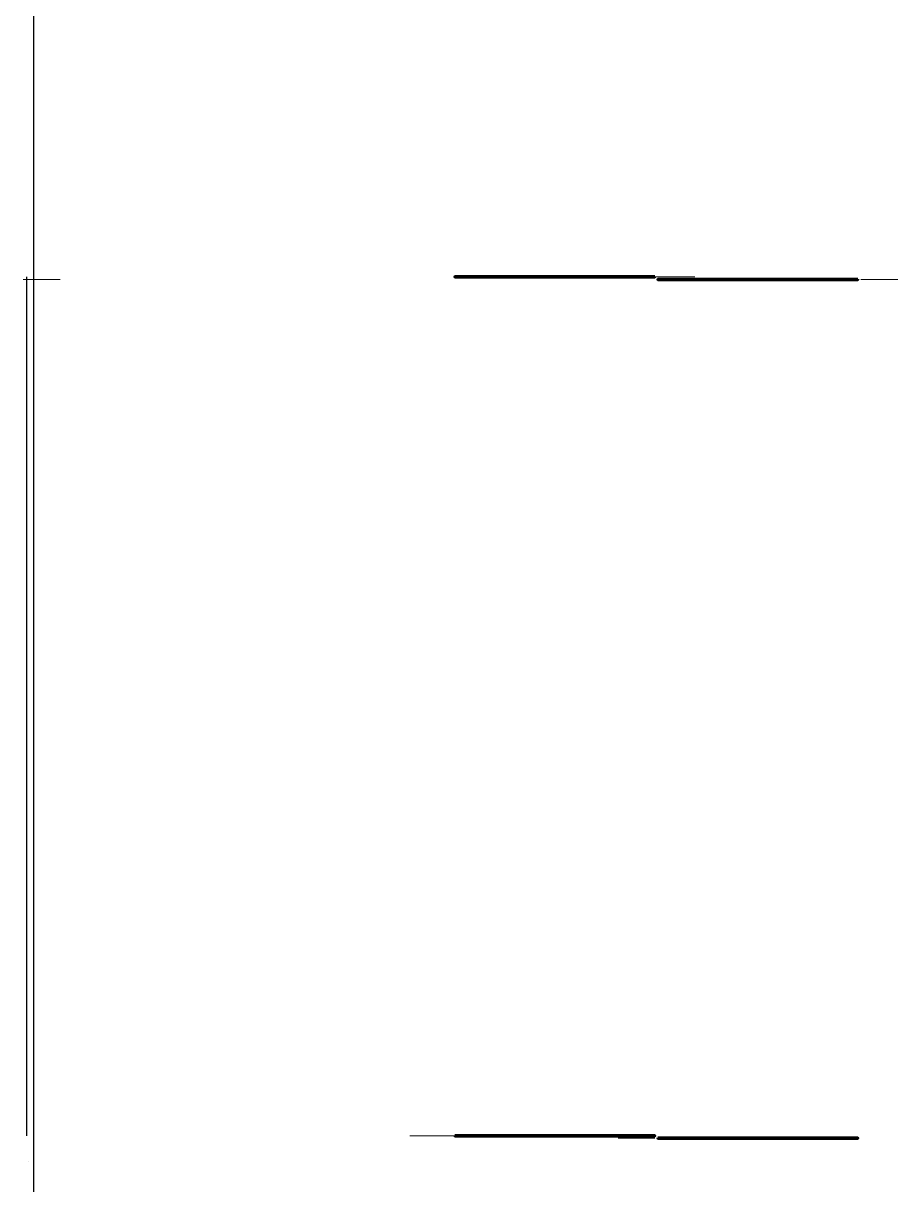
# Model space of a CAD drawing. Header units: millimetres. Extents: x 26311 to 27454, y 24309 to 25519.
# Drawn here: x 26878.6 to 27109.4, y 24607.3 to 24913.9 of the extents above; entities that cross this region are included whole.
import ezdxf

# ---------------------------------------------------------------- set-up
doc = ezdxf.new("R2010")
doc.units = ezdxf.units.MM
doc.layers.add('17', color=250, linetype='Continuous')

msp = doc.modelspace()

# ---------------------------------------------------------------- linework, layer by layer
for p, q in [((26881.33, 24308.88, -16734.04), (26881.33, 25518.88, -16734.04)), ((26879.56, 24620.28, -16034.09), (26879.56, 24846.95, -16034.09)), ((26879.94, 24613.38, -16033.96), (26879.94, 24613.38, -17018.29))]:
    msp.add_line(p, q)
at = {"layer": '17', "lineweight": 70, "extrusion": (1.22465e-16, 1, 6.12323e-17)}
for points, elevation in [([(-27045.24, -16706.88), (-26992.5, -16706.88), (-26992.5, -16618.13), (-27045.24, -16618.13), (-27045.24, -16706.88)], 24846.95), ([(-27098.83, -15684.41), (-27046.09, -15684.41), (-27046.09, -15595.66), (-27098.83, -15595.66), (-27098.83, -15684.41)], 24846.28)]:
    msp.add_lwpolyline(points, close=True, dxfattribs=dict(at, elevation=elevation))
at = {"layer": '17', "lineweight": 70, "extrusion": (0, -1, 6.12323e-17)}
for points, elevation in [([(26992.5, -16706.88), (27045.24, -16706.88), (27045.24, -16618.13), (26992.5, -16618.13), (26992.5, -16706.88)], -24620.28), ([(27046.09, -15684.41), (27098.83, -15684.41), (27098.83, -15595.66), (27046.09, -15595.66), (27046.09, -15684.41)], -24619.61)]:
    msp.add_lwpolyline(points, close=True, dxfattribs=dict(at, elevation=elevation))
at = {"layer": '17', "lineweight": 18, "extrusion": (1.22465e-16, 1, 6.12323e-17)}
for centre in [(26997.42, 24846.95, -16662.17), (27051.01, 24846.28, -15639.7)]:
    msp.add_ellipse(centre, major_axis=(0, 0, 3.05), ratio=1, dxfattribs=at)
at = {"layer": '17', "lineweight": 18, "extrusion": (0, -1, 6.12323e-17)}
for centre in [(27040.33, 24620.28, -16662.17), (27093.91, 24619.61, -15639.7)]:
    msp.add_ellipse(centre, major_axis=(0, 0, 3.05), ratio=1, dxfattribs=at)
at = {"layer": '17', "lineweight": 18}
for points in [[(26888.3, 24846.28, -15636.42), (26888.3, 24846.28, -15636.42), (26883.43, 24846.28, -15637.29), (26883.43, 24846.28, -15637.29), (26883.43, 24846.28, -15637.29), (26883.43, 24846.28, -15637.29), (26878.57, 24846.28, -15638.16), (26878.57, 24846.28, -15638.16), (26878.57, 24846.28, -15638.16), (26878.57, 24846.28, -15638.16), (26878.57, 24846.28, -15636.42), (26878.57, 24846.28, -15636.42), (26878.57, 24846.28, -15636.42), (26878.57, 24846.28, -15636.42), (26878.57, 24846.28, -15634.69), (26878.57, 24846.28, -15634.69), (26878.57, 24846.28, -15634.69), (26878.57, 24846.28, -15634.69), (26883.43, 24846.28, -15635.55), (26883.43, 24846.28, -15635.55), (26883.43, 24846.28, -15635.55), (26883.43, 24846.28, -15635.55), (26888.3, 24846.28, -15636.42), (26888.3, 24846.28, -15636.42)], [(26888.3, 24846.28, -15573.61), (26888.3, 24846.28, -15573.61), (26883.43, 24846.28, -15574.48), (26883.43, 24846.28, -15574.48), (26883.43, 24846.28, -15574.48), (26883.43, 24846.28, -15574.48), (26878.57, 24846.28, -15575.35), (26878.57, 24846.28, -15575.35), (26878.57, 24846.28, -15575.35), (26878.57, 24846.28, -15575.35), (26878.57, 24846.28, -15573.61), (26878.57, 24846.28, -15573.61), (26878.57, 24846.28, -15573.61), (26878.57, 24846.28, -15573.61), (26878.57, 24846.28, -15571.87), (26878.57, 24846.28, -15571.87), (26878.57, 24846.28, -15571.87), (26878.57, 24846.28, -15571.87), (26883.43, 24846.28, -15572.74), (26883.43, 24846.28, -15572.74), (26883.43, 24846.28, -15572.74), (26883.43, 24846.28, -15572.74), (26888.3, 24846.28, -15573.61), (26888.3, 24846.28, -15573.61)], [(27034.51, 24846.95, -16631.13), (27034.51, 24846.95, -16631.13), (27039.38, 24846.95, -16632), (27039.38, 24846.95, -16632), (27039.38, 24846.95, -16632), (27039.38, 24846.95, -16632), (27044.24, 24846.95, -16632.87), (27044.24, 24846.95, -16632.87), (27044.24, 24846.95, -16632.87), (27044.24, 24846.95, -16632.87), (27044.24, 24846.95, -16631.13), (27044.24, 24846.95, -16631.13), (27044.24, 24846.95, -16631.13), (27044.24, 24846.95, -16631.13), (27044.24, 24846.95, -16629.4), (27044.24, 24846.95, -16629.4), (27044.24, 24846.95, -16629.4), (27044.24, 24846.95, -16629.4), (27039.38, 24846.95, -16630.26), (27039.38, 24846.95, -16630.26), (27039.38, 24846.95, -16630.26), (27039.38, 24846.95, -16630.26), (27034.51, 24846.95, -16631.13), (27034.51, 24846.95, -16631.13)], [(27035.9, 24846.95, -16693.91), (27035.9, 24846.95, -16693.91), (27040.76, 24846.95, -16694.78), (27040.76, 24846.95, -16694.78), (27040.76, 24846.95, -16694.78), (27040.76, 24846.95, -16694.78), (27045.63, 24846.95, -16695.65), (27045.63, 24846.95, -16695.65), (27045.63, 24846.95, -16695.65), (27045.63, 24846.95, -16695.65), (27045.63, 24846.95, -16693.91), (27045.63, 24846.95, -16693.91), (27045.63, 24846.95, -16693.91), (27045.63, 24846.95, -16693.91), (27045.63, 24846.95, -16692.17), (27045.63, 24846.95, -16692.17), (27045.63, 24846.95, -16692.17), (27045.63, 24846.95, -16692.17), (27040.76, 24846.95, -16693.04), (27040.76, 24846.95, -16693.04), (27040.76, 24846.95, -16693.04), (27040.76, 24846.95, -16693.04), (27035.9, 24846.95, -16693.91), (27035.9, 24846.95, -16693.91)], [(27054.4, 24846.95, -16631.13), (27054.4, 24846.95, -16631.13), (27049.53, 24846.95, -16632), (27049.53, 24846.95, -16632), (27049.53, 24846.95, -16632), (27049.53, 24846.95, -16632), (27044.67, 24846.95, -16632.87), (27044.67, 24846.95, -16632.87), (27044.67, 24846.95, -16632.87), (27044.67, 24846.95, -16632.87), (27044.67, 24846.95, -16631.13), (27044.67, 24846.95, -16631.13), (27044.67, 24846.95, -16631.13), (27044.67, 24846.95, -16631.13), (27044.67, 24846.95, -16629.4), (27044.67, 24846.95, -16629.4), (27044.67, 24846.95, -16629.4), (27044.67, 24846.95, -16629.4), (27049.53, 24846.95, -16630.26), (27049.53, 24846.95, -16630.26), (27049.53, 24846.95, -16630.26), (27049.53, 24846.95, -16630.26), (27054.4, 24846.95, -16631.13), (27054.4, 24846.95, -16631.13)], [(27055.78, 24846.95, -16693.91), (27055.78, 24846.95, -16693.91), (27050.92, 24846.95, -16694.78), (27050.92, 24846.95, -16694.78), (27050.92, 24846.95, -16694.78), (27050.92, 24846.95, -16694.78), (27046.06, 24846.95, -16695.65), (27046.06, 24846.95, -16695.65), (27046.06, 24846.95, -16695.65), (27046.06, 24846.95, -16695.65), (27046.06, 24846.95, -16693.91), (27046.06, 24846.95, -16693.91), (27046.06, 24846.95, -16693.91), (27046.06, 24846.95, -16693.91), (27046.06, 24846.95, -16692.17), (27046.06, 24846.95, -16692.17), (27046.06, 24846.95, -16692.17), (27046.06, 24846.95, -16692.17), (27050.92, 24846.95, -16693.04), (27050.92, 24846.95, -16693.04), (27050.92, 24846.95, -16693.04), (27050.92, 24846.95, -16693.04), (27055.78, 24846.95, -16693.91), (27055.78, 24846.95, -16693.91)], [(27089.48, 24846.28, -15671.44), (27089.48, 24846.28, -15671.44), (27094.35, 24846.28, -15672.31), (27094.35, 24846.28, -15672.31), (27094.35, 24846.28, -15672.31), (27094.35, 24846.28, -15672.31), (27099.21, 24846.28, -15673.17), (27099.21, 24846.28, -15673.17), (27099.21, 24846.28, -15673.17), (27099.21, 24846.28, -15673.17), (27099.21, 24846.28, -15671.44), (27099.21, 24846.28, -15671.44), (27099.21, 24846.28, -15671.44), (27099.21, 24846.28, -15671.44), (27099.21, 24846.28, -15669.7), (27099.21, 24846.28, -15669.7), (27099.21, 24846.28, -15669.7), (27099.21, 24846.28, -15669.7), (27094.35, 24846.28, -15670.57), (27094.35, 24846.28, -15670.57), (27094.35, 24846.28, -15670.57), (27094.35, 24846.28, -15670.57), (27089.48, 24846.28, -15671.44), (27089.48, 24846.28, -15671.44)], [(27089.48, 24846.28, -15608.63), (27089.48, 24846.28, -15608.63), (27094.35, 24846.28, -15609.49), (27094.35, 24846.28, -15609.49), (27094.35, 24846.28, -15609.49), (27094.35, 24846.28, -15609.49), (27099.21, 24846.28, -15610.36), (27099.21, 24846.28, -15610.36), (27099.21, 24846.28, -15610.36), (27099.21, 24846.28, -15610.36), (27099.21, 24846.28, -15608.63), (27099.21, 24846.28, -15608.63), (27099.21, 24846.28, -15608.63), (27099.21, 24846.28, -15608.63), (27099.21, 24846.28, -15606.89), (27099.21, 24846.28, -15606.89), (27099.21, 24846.28, -15606.89), (27099.21, 24846.28, -15606.89), (27094.35, 24846.28, -15607.76), (27094.35, 24846.28, -15607.76), (27094.35, 24846.28, -15607.76), (27094.35, 24846.28, -15607.76), (27089.48, 24846.28, -15608.63), (27089.48, 24846.28, -15608.63)], [(27109.37, 24846.28, -15671.44), (27109.37, 24846.28, -15671.44), (27104.51, 24846.28, -15672.31), (27104.51, 24846.28, -15672.31), (27104.51, 24846.28, -15672.31), (27104.51, 24846.28, -15672.31), (27099.64, 24846.28, -15673.17), (27099.64, 24846.28, -15673.17), (27099.64, 24846.28, -15673.17), (27099.64, 24846.28, -15673.17), (27099.64, 24846.28, -15671.44), (27099.64, 24846.28, -15671.44), (27099.64, 24846.28, -15671.44), (27099.64, 24846.28, -15671.44), (27099.64, 24846.28, -15669.7), (27099.64, 24846.28, -15669.7), (27099.64, 24846.28, -15669.7), (27099.64, 24846.28, -15669.7), (27104.51, 24846.28, -15670.57), (27104.51, 24846.28, -15670.57), (27104.51, 24846.28, -15670.57), (27104.51, 24846.28, -15670.57), (27109.37, 24846.28, -15671.44), (27109.37, 24846.28, -15671.44)], [(27109.37, 24846.28, -15608.63), (27109.37, 24846.28, -15608.63), (27104.51, 24846.28, -15609.49), (27104.51, 24846.28, -15609.49), (27104.51, 24846.28, -15609.49), (27104.51, 24846.28, -15609.49), (27099.64, 24846.28, -15610.36), (27099.64, 24846.28, -15610.36), (27099.64, 24846.28, -15610.36), (27099.64, 24846.28, -15610.36), (27099.64, 24846.28, -15608.63), (27099.64, 24846.28, -15608.63), (27099.64, 24846.28, -15608.63), (27099.64, 24846.28, -15608.63), (27099.64, 24846.28, -15606.89), (27099.64, 24846.28, -15606.89), (27099.64, 24846.28, -15606.89), (27099.64, 24846.28, -15606.89), (27104.51, 24846.28, -15607.76), (27104.51, 24846.28, -15607.76), (27104.51, 24846.28, -15607.76), (27104.51, 24846.28, -15607.76), (27109.37, 24846.28, -15608.63), (27109.37, 24846.28, -15608.63)], [(26980.58, 24620.28, -16631.13), (26980.58, 24620.28, -16631.13), (26985.44, 24620.28, -16632), (26985.44, 24620.28, -16632), (26985.44, 24620.28, -16632), (26985.44, 24620.28, -16632), (26990.31, 24620.28, -16632.87), (26990.31, 24620.28, -16632.87), (26990.31, 24620.28, -16632.87), (26990.31, 24620.28, -16632.87), (26990.31, 24620.28, -16631.13), (26990.31, 24620.28, -16631.13), (26990.31, 24620.28, -16631.13), (26990.31, 24620.28, -16631.13), (26990.31, 24620.28, -16629.4), (26990.31, 24620.28, -16629.4), (26990.31, 24620.28, -16629.4), (26990.31, 24620.28, -16629.4), (26985.44, 24620.28, -16630.26), (26985.44, 24620.28, -16630.26), (26985.44, 24620.28, -16630.26), (26985.44, 24620.28, -16630.26), (26980.58, 24620.28, -16631.13), (26980.58, 24620.28, -16631.13)], [(26981.96, 24620.28, -16693.91), (26981.96, 24620.28, -16693.91), (26986.83, 24620.28, -16694.78), (26986.83, 24620.28, -16694.78), (26986.83, 24620.28, -16694.78), (26986.83, 24620.28, -16694.78), (26991.69, 24620.28, -16695.65), (26991.69, 24620.28, -16695.65), (26991.69, 24620.28, -16695.65), (26991.69, 24620.28, -16695.65), (26991.69, 24620.28, -16693.91), (26991.69, 24620.28, -16693.91), (26991.69, 24620.28, -16693.91), (26991.69, 24620.28, -16693.91), (26991.69, 24620.28, -16692.17), (26991.69, 24620.28, -16692.17), (26991.69, 24620.28, -16692.17), (26991.69, 24620.28, -16692.17), (26986.83, 24620.28, -16693.04), (26986.83, 24620.28, -16693.04), (26986.83, 24620.28, -16693.04), (26986.83, 24620.28, -16693.04), (26981.96, 24620.28, -16693.91), (26981.96, 24620.28, -16693.91)], [(27000.47, 24620.28, -16631.13), (27000.47, 24620.28, -16631.13), (26995.6, 24620.28, -16632), (26995.6, 24620.28, -16632), (26995.6, 24620.28, -16632), (26995.6, 24620.28, -16632), (26990.74, 24620.28, -16632.87), (26990.74, 24620.28, -16632.87), (26990.74, 24620.28, -16632.87), (26990.74, 24620.28, -16632.87), (26990.74, 24620.28, -16631.13), (26990.74, 24620.28, -16631.13), (26990.74, 24620.28, -16631.13), (26990.74, 24620.28, -16631.13), (26990.74, 24620.28, -16629.4), (26990.74, 24620.28, -16629.4), (26990.74, 24620.28, -16629.4), (26990.74, 24620.28, -16629.4), (26995.6, 24620.28, -16630.26), (26995.6, 24620.28, -16630.26), (26995.6, 24620.28, -16630.26), (26995.6, 24620.28, -16630.26), (27000.47, 24620.28, -16631.13), (27000.47, 24620.28, -16631.13)], [(27001.85, 24620.28, -16693.91), (27001.85, 24620.28, -16693.91), (26996.99, 24620.28, -16694.78), (26996.99, 24620.28, -16694.78), (26996.99, 24620.28, -16694.78), (26996.99, 24620.28, -16694.78), (26992.12, 24620.28, -16695.65), (26992.12, 24620.28, -16695.65), (26992.12, 24620.28, -16695.65), (26992.12, 24620.28, -16695.65), (26992.12, 24620.28, -16693.91), (26992.12, 24620.28, -16693.91), (26992.12, 24620.28, -16693.91), (26992.12, 24620.28, -16693.91), (26992.12, 24620.28, -16692.17), (26992.12, 24620.28, -16692.17), (26992.12, 24620.28, -16692.17), (26992.12, 24620.28, -16692.17), (26996.99, 24620.28, -16693.04), (26996.99, 24620.28, -16693.04), (26996.99, 24620.28, -16693.04), (26996.99, 24620.28, -16693.04), (27001.85, 24620.28, -16693.91), (27001.85, 24620.28, -16693.91)], [(27035.55, 24619.61, -15671.44), (27035.55, 24619.61, -15671.44), (27040.41, 24619.61, -15672.31), (27040.41, 24619.61, -15672.31), (27040.41, 24619.61, -15672.31), (27040.41, 24619.61, -15672.31), (27045.28, 24619.61, -15673.17), (27045.28, 24619.61, -15673.17), (27045.28, 24619.61, -15673.17), (27045.28, 24619.61, -15673.17), (27045.28, 24619.61, -15671.44), (27045.28, 24619.61, -15671.44), (27045.28, 24619.61, -15671.44), (27045.28, 24619.61, -15671.44), (27045.28, 24619.61, -15669.7), (27045.28, 24619.61, -15669.7), (27045.28, 24619.61, -15669.7), (27045.28, 24619.61, -15669.7), (27040.41, 24619.61, -15670.57), (27040.41, 24619.61, -15670.57), (27040.41, 24619.61, -15670.57), (27040.41, 24619.61, -15670.57), (27035.55, 24619.61, -15671.44), (27035.55, 24619.61, -15671.44)], [(27035.55, 24619.61, -15608.63), (27035.55, 24619.61, -15608.63), (27040.41, 24619.61, -15609.49), (27040.41, 24619.61, -15609.49), (27040.41, 24619.61, -15609.49), (27040.41, 24619.61, -15609.49), (27045.28, 24619.61, -15610.36), (27045.28, 24619.61, -15610.36), (27045.28, 24619.61, -15610.36), (27045.28, 24619.61, -15610.36), (27045.28, 24619.61, -15608.63), (27045.28, 24619.61, -15608.63), (27045.28, 24619.61, -15608.63), (27045.28, 24619.61, -15608.63), (27045.28, 24619.61, -15606.89), (27045.28, 24619.61, -15606.89), (27045.28, 24619.61, -15606.89), (27045.28, 24619.61, -15606.89), (27040.41, 24619.61, -15607.76), (27040.41, 24619.61, -15607.76), (27040.41, 24619.61, -15607.76), (27040.41, 24619.61, -15607.76), (27035.55, 24619.61, -15608.63), (27035.55, 24619.61, -15608.63)], [(27055.44, 24619.61, -15671.44), (27055.44, 24619.61, -15671.44), (27050.57, 24619.61, -15672.31), (27050.57, 24619.61, -15672.31), (27050.57, 24619.61, -15672.31), (27050.57, 24619.61, -15672.31), (27045.71, 24619.61, -15673.17), (27045.71, 24619.61, -15673.17), (27045.71, 24619.61, -15673.17), (27045.71, 24619.61, -15673.17), (27045.71, 24619.61, -15671.44), (27045.71, 24619.61, -15671.44), (27045.71, 24619.61, -15671.44), (27045.71, 24619.61, -15671.44), (27045.71, 24619.61, -15669.7), (27045.71, 24619.61, -15669.7), (27045.71, 24619.61, -15669.7), (27045.71, 24619.61, -15669.7), (27050.57, 24619.61, -15670.57), (27050.57, 24619.61, -15670.57), (27050.57, 24619.61, -15670.57), (27050.57, 24619.61, -15670.57), (27055.44, 24619.61, -15671.44), (27055.44, 24619.61, -15671.44)], [(27055.44, 24619.61, -15608.63), (27055.44, 24619.61, -15608.63), (27050.57, 24619.61, -15609.49), (27050.57, 24619.61, -15609.49), (27050.57, 24619.61, -15609.49), (27050.57, 24619.61, -15609.49), (27045.71, 24619.61, -15610.36), (27045.71, 24619.61, -15610.36), (27045.71, 24619.61, -15610.36), (27045.71, 24619.61, -15610.36), (27045.71, 24619.61, -15608.63), (27045.71, 24619.61, -15608.63), (27045.71, 24619.61, -15608.63), (27045.71, 24619.61, -15608.63), (27045.71, 24619.61, -15606.89), (27045.71, 24619.61, -15606.89), (27045.71, 24619.61, -15606.89), (27045.71, 24619.61, -15606.89), (27050.57, 24619.61, -15607.76), (27050.57, 24619.61, -15607.76), (27050.57, 24619.61, -15607.76), (27050.57, 24619.61, -15607.76), (27055.44, 24619.61, -15608.63), (27055.44, 24619.61, -15608.63)]]:
    msp.add_open_spline(points, degree=3, knots=[0, 0, 0, 0, 0.2857143, 0.2857143, 0.2857143, 0.2857143, 0.4285714, 0.4285714, 0.4285714, 0.4285714, 0.5714286, 0.5714286, 0.5714286, 0.5714286, 0.7142857, 0.7142857, 0.7142857, 0.7142857, 0.8571428, 0.8571429, 0.8571429, 0.8571429, 1, 1, 1, 1], dxfattribs=at)
at = {"layer": '17'}
for points, knots in [([(26992.51, 24846.95, -16667.29), (26992.51, 24846.95, -16667.29), (26992.51, 24846.95, -16667.29), (26992.51, 24846.95, -16618.13), (26992.51, 24846.95, -16618.13)], [0.3, 0.3, 0.3, 0.3, 0.3, 0.4, 0.4, 0.4, 0.4]), ([(27045.24, 24846.95, -16618.13), (27045.24, 24846.95, -16618.13), (27045.24, 24846.95, -16618.13), (27045.24, 24846.95, -16667.29), (27045.24, 24846.95, -16667.29)], [0.1, 0.1, 0.1, 0.1, 0.1, 0.2, 0.2, 0.2, 0.2]), ([(27046.1, 24846.28, -15644.82), (27046.1, 24846.28, -15644.82), (27046.1, 24846.28, -15644.82), (27046.1, 24846.28, -15595.66), (27046.1, 24846.28, -15595.66)], [0.3, 0.3, 0.3, 0.3, 0.3, 0.4, 0.4, 0.4, 0.4]), ([(27098.83, 24846.28, -15595.66), (27098.83, 24846.28, -15595.66), (27098.83, 24846.28, -15595.66), (27098.83, 24846.28, -15644.82), (27098.83, 24846.28, -15644.82)], [0.1, 0.1, 0.1, 0.1, 0.1, 0.2, 0.2, 0.2, 0.2]), ([(26992.5, 24620.28, -16618.13), (26992.5, 24620.28, -16618.13), (26992.5, 24620.28, -16618.13), (26992.5, 24620.28, -16667.29), (26992.5, 24620.28, -16667.29)], [0.1, 0.1, 0.1, 0.1, 0.1, 0.2, 0.2, 0.2, 0.2]), ([(27045.24, 24620.28, -16667.29), (27045.24, 24620.28, -16667.29), (27045.24, 24620.28, -16667.29), (27045.24, 24620.28, -16618.13), (27045.24, 24620.28, -16618.13)], [0.3, 0.3, 0.3, 0.3, 0.3, 0.4, 0.4, 0.4, 0.4]), ([(27046.09, 24619.61, -15595.66), (27046.09, 24619.61, -15595.66), (27046.09, 24619.61, -15595.66), (27046.09, 24619.61, -15644.82), (27046.09, 24619.61, -15644.82)], [0.1, 0.1, 0.1, 0.1, 0.1, 0.2, 0.2, 0.2, 0.2]), ([(27098.82, 24619.61, -15644.82), (27098.82, 24619.61, -15644.82), (27098.82, 24619.61, -15644.82), (27098.82, 24619.61, -15595.66), (27098.82, 24619.61, -15595.66)], [0.3, 0.3, 0.3, 0.3, 0.3, 0.4, 0.4, 0.4, 0.4])]:
    msp.add_open_spline(points, degree=3, knots=knots, dxfattribs=at)
at = {"layer": '17', "lineweight": 9}
for points, knots in [([(26992.51, 24846.95, -16667.29), (26992.51, 24846.95, -16667.29), (26992.51, 24846.95, -16667.29), (26992.51, 24846.95, -16618.13), (26992.51, 24846.95, -16618.13)], [0.3, 0.3, 0.3, 0.3, 0.3, 0.4, 0.4, 0.4, 0.4]), ([(27045.24, 24846.95, -16618.13), (27045.24, 24846.95, -16618.13), (27045.24, 24846.95, -16618.13), (27045.24, 24846.95, -16667.29), (27045.24, 24846.95, -16667.29)], [0.1, 0.1, 0.1, 0.1, 0.1, 0.2, 0.2, 0.2, 0.2]), ([(27046.1, 24846.28, -15644.82), (27046.1, 24846.28, -15644.82), (27046.1, 24846.28, -15644.82), (27046.1, 24846.28, -15595.66), (27046.1, 24846.28, -15595.66)], [0.3, 0.3, 0.3, 0.3, 0.3, 0.4, 0.4, 0.4, 0.4]), ([(27098.83, 24846.28, -15595.66), (27098.83, 24846.28, -15595.66), (27098.83, 24846.28, -15595.66), (27098.83, 24846.28, -15644.82), (27098.83, 24846.28, -15644.82)], [0.1, 0.1, 0.1, 0.1, 0.1, 0.2, 0.2, 0.2, 0.2]), ([(26992.5, 24620.28, -16618.13), (26992.5, 24620.28, -16618.13), (26992.5, 24620.28, -16618.13), (26992.5, 24620.28, -16667.29), (26992.5, 24620.28, -16667.29)], [0.1, 0.1, 0.1, 0.1, 0.1, 0.2, 0.2, 0.2, 0.2]), ([(27045.24, 24620.28, -16667.29), (27045.24, 24620.28, -16667.29), (27045.24, 24620.28, -16667.29), (27045.24, 24620.28, -16618.13), (27045.24, 24620.28, -16618.13)], [0.3, 0.3, 0.3, 0.3, 0.3, 0.4, 0.4, 0.4, 0.4]), ([(27046.09, 24619.61, -15595.66), (27046.09, 24619.61, -15595.66), (27046.09, 24619.61, -15595.66), (27046.09, 24619.61, -15644.82), (27046.09, 24619.61, -15644.82)], [0.1, 0.1, 0.1, 0.1, 0.1, 0.2, 0.2, 0.2, 0.2]), ([(27098.82, 24619.61, -15644.82), (27098.82, 24619.61, -15644.82), (27098.82, 24619.61, -15644.82), (27098.82, 24619.61, -15595.66), (27098.82, 24619.61, -15595.66)], [0.3, 0.3, 0.3, 0.3, 0.3, 0.4, 0.4, 0.4, 0.4])]:
    msp.add_open_spline(points, degree=3, knots=knots, dxfattribs=at)

doc.saveas('drawing.dxf')
